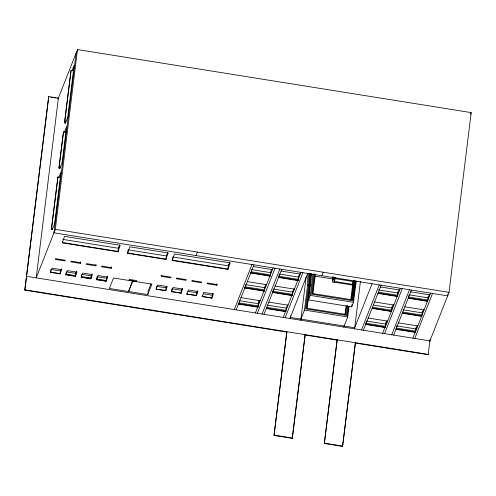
<?xml version="1.0" encoding="UTF-8"?>
<svg xmlns="http://www.w3.org/2000/svg" width="496" height="496" viewBox="0 0 496 496"><rect width="100%" height="100%" fill="white"/><g stroke="black" fill="none" stroke-linecap="round" stroke-linejoin="round"><path stroke-width="0.74" d="M300.52 320.174L304.507 310.05L307.551 285.38L307.96 273.29M309.845 273.612L309.43 285.014L308.568 284.871L308.977 273.476M309.43 285.014L309.814 273.68M307.185 308.19L309.95 285.764L310.36 273.674M311.352 273.606L311.184 278.132L308.493 299.925L351.707 306.844L353.493 302.306L356.233 281.12M292.274 438.371L305.158 334.664L292.274 438.371L274.028 435.451L286.911 331.743L286.775 332.091L24.8 290.148L48.633 96.912L48.769 96.565L58.373 98.103L77.488 49.575L471.2 112.604L449.029 292.367L429.778 341.242M24.8 290.148L48.769 96.565M58.373 98.103L36.202 277.859L55.316 229.332L77.488 49.575M58.788 177.463L60.989 171.876L54.56 224.006L52.359 229.592L51.398 229.437L57.827 177.308L57.964 176.96L60.723 177.401M64.356 132.302L66.557 126.716L62.124 162.663L59.923 168.249L58.962 168.094L63.395 132.147L63.531 131.793L66.297 132.24M72.056 70.606L74.121 65.373L67.692 117.502L65.491 123.089L64.53 122.934L70.959 70.804L71.095 70.457L73.861 70.897M51.398 229.437L57.964 176.96M58.962 168.094L63.531 131.793M64.53 122.934L71.095 70.457M52.359 229.592L52.545 228.061M59.923 168.249L60.109 166.718M65.491 123.089L65.776 120.788M76.111 53.066L53.94 232.822L447.659 295.858L447.845 294.32M50.487 272.36L52.024 268.144L61.628 269.681L60.084 273.897L50.487 272.36L50.927 269.39M62.229 242.86L64.536 236.375L120.237 245.291L117.924 251.776L62.229 242.86L62.477 241.608M60.084 273.897L60.661 269.874M65.85 274.821L67.388 270.605L76.992 272.143L75.448 276.359L65.85 274.821L66.29 271.845M75.448 276.359L76.024 272.335M80.426 263.413L80.705 262.713L71.102 261.175L70.829 261.876L80.426 263.413L80.612 261.913M81.214 277.283L82.751 273.06L92.355 274.598L90.818 278.82L81.214 277.283L81.654 274.307M90.818 278.82L91.388 274.796M95.796 265.875L96.069 265.174L86.465 263.636L86.192 264.337L95.796 265.875L95.976 264.374M96.577 279.744L98.115 275.522L107.719 277.059L106.181 281.282L96.577 279.744L97.018 276.768M106.181 281.282L106.752 277.258M111.16 268.33L111.433 267.635L101.829 266.098L101.556 266.792L111.16 268.33L111.346 266.836M117.924 251.776L118.581 247.231M127.528 253.313L127.664 252.966L166.073 259.11L165.937 259.464L127.528 253.313L129.84 246.828L168.249 252.979L166.048 258.565M127.664 252.966L127.962 250.567M147.765 294.605L151.894 284.134L113.485 277.983L109.356 288.455L147.765 294.605L148.236 290.786L150.989 283.805M156.116 289.273L165.825 290.532L156.116 289.273L157.654 285.057L167.257 286.589L165.769 290.365M156.221 288.994L156.556 286.297M165.937 259.464L166.594 254.919M165.72 290.811L166.29 286.787M172.18 260.462L174.493 253.977L230.187 262.892L227.875 269.378L172.18 260.462L172.614 257.715M171.48 291.735L173.017 287.513L182.621 289.05L181.083 293.272L171.48 291.735L171.92 288.759M181.083 293.272L181.654 289.249M186.843 294.196L196.559 295.455L186.843 294.196L188.381 289.974L197.985 291.512L196.503 295.281M186.955 293.917L187.011 293.465M196.447 295.734L197.017 291.71M202.207 296.651L203.751 292.435L213.348 293.973L211.811 298.189L202.207 296.651L202.374 295.926M211.811 298.189L212.381 294.165M216.789 285.243L217.062 284.543L207.458 283.005L207.185 283.706L216.789 285.243L216.975 283.743M227.875 269.378L228.594 264.312M258.54 302.672L257.889 307.216L238.681 304.141L238.793 303.242M238.681 304.141L238.929 302.889L258.137 305.964M264.87 286.614L264.213 291.152L245.005 288.083L245.117 287.184M245.005 288.083L245.439 285.336M270.785 271.597L270.128 276.142L250.92 273.067L251.032 272.168M250.92 273.067L251.168 271.82L270.376 274.896M257.889 307.216L258.001 306.317M264.213 291.152L264.325 290.253M270.128 276.142L270.239 275.243M286.39 307.129L285.733 311.674L266.532 308.599L266.643 307.7M266.532 308.599L266.78 307.353L285.987 310.422L300.973 272.372M292.714 291.071L292.063 295.616L272.856 292.541L272.967 291.642M272.856 292.541L273.29 289.794M298.629 276.061L297.978 280.6L278.771 277.524L278.882 276.625M278.771 277.524L279.205 274.778M285.733 311.674L285.845 310.775L283.235 317.409M274.028 435.451L286.775 332.091M292.063 295.616L292.175 294.717M290.557 315.896L290.371 317.434L354.708 327.738L360.394 281.641M297.978 280.6L298.084 279.701M300.929 319.126L306.125 277.035M348.428 306.398L347.287 315.499L305.61 308.828L308.593 284.803L309.454 284.94L306.578 308.152L346.524 314.551L347.659 305.474M308.493 299.925L310.285 295.387L312.877 274.344M354.473 282.429L352.296 299.888L354.442 282.497L355.334 282.565L353.065 300.836L311.389 294.165L313.918 273.767M352.327 299.82L312.35 293.489L314.755 273.978M312.964 293.527L315.276 274.728M332.68 279.577L332.872 276.811L332.599 277.512M334.49 279.589L334.434 279.998L335.513 277.363M335.364 277.345L334.571 279.279L334.36 282.174L334.986 278.603L353.233 281.523L352.6 285.095L332.438 281.871L332.791 278.994L314.545 276.074M324.322 443.505L337.069 340.144L337.206 339.797L324.322 443.505L342.569 446.425L355.452 342.717M344.956 314.929L346.072 305.908M345.594 314.34L346.617 306.069M343.734 327.093L347.721 316.969L349.017 306.447M350.827 299.497L352.96 282.218L353.505 280.823M351.373 299.677L353.834 280.736M351.707 306.844L351.993 304.55M342.569 446.425L355.316 343.065L428.116 354.721L428.253 354.373L24.936 289.8M385.845 322.518L385.125 327.583L365.918 324.508L366.029 323.609M365.918 324.508L366.352 321.761M392.169 306.46L391.449 311.525L372.248 308.45L372.353 307.551M372.248 308.45L372.496 307.204L391.697 310.279M398.083 291.443L397.364 296.515L378.157 293.44L378.268 292.541M378.157 293.44L378.405 292.194L397.612 295.269M385.125 327.583L400.365 288.281M391.449 311.525L391.561 310.626M397.364 296.515L397.476 295.616M416.094 327.36L415.375 332.425L396.168 329.35L396.279 328.451M396.168 329.35L396.695 325.86L415.896 328.935L417.186 325.661M422.418 311.302L421.699 316.367L402.492 313.292L402.603 312.393M402.492 313.292L402.74 312.046L421.947 315.121M428.333 296.292L427.614 301.357L408.406 298.282L408.518 297.383M408.406 298.282L408.84 295.535M415.375 332.425L427.726 300.458L427.614 301.357M428.116 354.721L430.106 339.357M354.882 280.159L354.442 282.497L355.334 282.565M355.31 282.633L355.607 281.052M333.975 282.398L334.905 277.314M61.355 268.832L60.531 270.921L51.665 269.508M76.719 271.287L75.894 273.383L67.028 271.963M92.082 273.749L91.258 275.844L82.392 274.424M107.446 276.21L106.621 278.306L97.755 276.886M119.741 245.005L118.451 248.279L62.75 239.363M132.469 281.306L128.563 291.53L132.754 280.885M167.753 252.693L166.464 255.967L128.049 249.817M166.712 286.44L166.16 287.835L157.294 286.415M182.348 288.201L181.524 290.296L172.658 288.877M195.976 255.564L197.352 252.073M197.712 290.662L196.887 292.758L188.021 291.338M213.075 293.124L212.251 295.213L203.391 293.793M229.691 262.613L228.402 265.881L172.707 256.965M234.261 309.566L251.999 264.529M236.183 309.876L253.921 264.839M258.608 302.145L259.383 300.185M259.706 300.446L258.416 303.719L239.208 300.644M266.03 284.388L264.74 287.661L245.532 284.586M271.944 269.378L270.655 272.651L251.447 269.576M255.384 312.951L273.129 267.914M257.306 313.255L275.044 268.218M262.105 314.024L279.849 268.987M264.027 314.334L281.771 269.297M287.55 304.904L286.26 308.177L267.059 305.102M293.874 288.846L292.59 292.119L273.383 289.044M299.789 273.835L298.499 277.109L279.298 274.034M285.157 317.713L302.895 272.676M289.955 318.482L307.694 273.445M321.817 275.708L323.194 272.217M332.531 279.558L333.479 277.146M333.597 276.948L332.518 279.688L333.603 277.221M354.293 328.786L372.037 283.749M361.497 329.939L379.235 284.902M363.419 330.243L381.157 285.206M386.942 320.819L385.652 324.093L366.445 321.017M393.266 304.755L391.976 308.028L373.507 305.071M399.181 289.745L397.891 293.018L378.684 289.943M382.621 333.318L384.977 327.348M470.375 114.7L471.2 112.604M384.543 333.628L402.281 288.591M391.747 334.781L409.485 289.745M393.663 335.085L411.407 290.055M423.516 309.603L422.226 312.871L403.019 309.802M429.424 294.587L428.141 297.86L409.671 294.903M412.87 338.16L415.22 332.19M430.609 293.124L427.862 300.111L408.654 297.036M414.792 338.47L432.531 293.434M50.921 97.278L52.452 97.526M53.977 97.768L55.509 98.01M57.034 98.258L58.559 98.499M64.672 122.586L65.627 122.735M59.098 167.747L60.059 167.902M55.316 229.332L449.029 292.367M51.534 229.09L52.495 229.245M310.366 274.914L311.885 275.156M332.494 279.087L334.769 279.453M253.233 266.581L272.44 269.657M281.083 271.039L300.285 274.114M380.469 286.955L399.677 290.03M410.719 291.797L429.927 294.872M353.425 282.999L355.83 283.383M332.215 279.787L334.496 280.153M309.523 276.966L311.042 277.208M334.633 281.48L352.879 284.4M309.442 279.149L310.967 279.391M279.019 276.278L298.226 279.353M62.366 242.507L118.06 251.429M172.317 260.115L228.011 269.03M251.057 272.719L270.264 275.795M278.907 277.177L298.115 280.252M378.293 293.093L397.501 296.162M408.543 297.935L427.75 301.01M307.551 285.38L309.95 285.764M247.318 281.598L266.526 284.673M275.168 286.056L294.376 289.131M374.554 301.965L393.762 305.04M404.804 306.807L424.012 309.882M310.285 295.387L353.493 302.306M245.26 286.831L264.461 289.906M273.104 291.288L292.311 294.364M245.148 287.73L264.349 290.805M272.992 292.187L292.2 295.263M372.384 308.103L391.586 311.178M402.634 312.945L421.836 316.02M240.994 297.656L260.202 300.731M268.844 302.114L288.046 305.189M368.23 318.023L387.438 321.098M398.48 322.865L417.682 325.94M304.507 310.05L347.721 316.969M66.011 274.096L75.615 275.633M81.375 276.551L90.979 278.089M96.745 279.012L106.342 280.55M50.592 272.081L60.196 273.618M65.956 274.542L75.559 276.08M81.325 277.004L90.923 278.541M96.689 279.465L106.293 281.003M171.591 291.456L181.189 292.993M202.318 296.372L211.922 297.91M366.166 323.262L385.373 326.337M396.416 328.104L415.623 331.179M238.818 303.788L258.025 306.863M266.668 308.252L285.876 311.321M366.054 324.161L385.262 327.236M396.304 329.003L415.512 332.078M26.598 276.322L429.914 340.888M305.021 335.011L337.069 340.144M274.164 435.104L292.411 438.024M324.458 443.157L342.705 446.078M55.738 258.72L55.465 259.414L65.063 260.952L65.342 260.251L55.738 258.72M129.431 279.422L129.09 280.296L136.437 281.474L136.778 280.6L129.431 279.422M161.367 275.627L161.095 276.328L170.698 277.865L170.971 277.165L161.367 275.627M176.731 278.089L176.458 278.789L186.062 280.327L186.335 279.626L176.731 278.089M192.095 280.55L191.822 281.244L201.426 282.782L201.698 282.088L192.095 280.55"/></g></svg>
